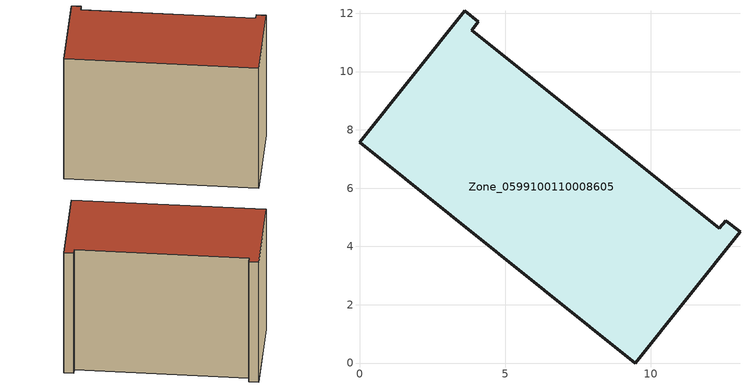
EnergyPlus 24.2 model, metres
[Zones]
Zone_0599100110008605
 floor ground (C_G): 0,7.57 3.61,12.08 4.08,11.7 3.85,11.41 12.35,4.62 12.56,4.89 13.05,4.5 9.47,0 z0.7
 wall outside (C_F): 9.47,0 13.05,4.5 12.56,4.89 12.35,4.62 3.85,11.41 4.08,11.7 3.61,12.08 0,7.57 9.47,0 z0.7:9.74
 roof outside (C_R): 3.61,12.08 0,7.57 9.47,0 13.05,4.5 12.56,4.89 12.35,4.62 3.85,11.41 4.08,11.7 z9.74
[BUILDING]
Pand.0599100110008605: North Axis=0; Terrain=City; Loads Convergence Tolerance Value=0.04; Temperature Convergence Tolerance Value=0.4; Solar Distribution=FullExterior; Maximum Number of Warmup Days=25; Minimum Number of Warmup Days=1
[Site:Location]
Rotterdam.The.Hague.AP_ZH_NLD Design_Conditions: Latitude=51.96; Longitude=4.45; Time Zone=1; Elevation=-4.5
[SITE:GROUNDTEMPERATURE:BUILDINGSURFACE]
18, 18, 18, 18, 18, 18, 18, 18, 18, 18, 18, 18
[MATERIAL] Thermal Absorptance=0.9; Solar Absorptance=0.7; Visible Absorptance=0.7
Name | Roughness | Thickness | Conductivity | Density | Specific Heat
G.TI.2015-2018 | MediumSmooth | 0.15 | 0.0428571 | 540 | 1210
F.TI.2015-2018 | Rough | 0.3 | 0.0666667 | 1920 | 840
R.TI.2015-2018 | MediumRough | 0.2 | 0.0333333 | 1500 | 1000
[CONSTRUCTION]
C_G: G.TI.2015-2018
C_F: F.TI.2015-2018
C_R: R.TI.2015-2018
[ZONE]
Zone_0599100110008605: Type=1; Multiplier=1; Ceiling Height=Autocalculate; Volume=Autocalculate; Floor Area=autocalculate; Part of Total Floor Area=Yes
[ZONEINFILTRATION:DESIGNFLOWRATE]
Infil_Zone_0599100110008605: Zone or ZoneList or Space or SpaceList=Zone_0599100110008605; Schedule=AlwaysOn; Design Flow Rate Calculation Method=Flow/Area; Flow Rate per Floor Area=0.0015; Constant Term Coefficient=1; Temperature Term Coefficient=0; Velocity Term Coefficient=0; Velocity Squared Term Coefficient=0
[HVACTEMPLATE:ZONE:IDEALLOADSAIRSYSTEM]
Zone_0599100110008605: Maximum Heating Supply Air Temperature=50; Minimum Cooling Supply Air Temperature=13; Maximum Heating Supply Air Humidity Ratio=0.0156; Minimum Cooling Supply Air Humidity Ratio=0.0077; Heating Limit=NoLimit; Cooling Limit=NoLimit; Dehumidification Control Type=ConstantSensibleHeatRatio; Cooling Sensible Heat Ratio=0.7; Dehumidification Setpoint=60; Humidification Control Type=None; Humidification Setpoint=30; Outdoor Air Method=None; Outdoor Air Flow Rate per Person=0.00944; Outdoor Air Flow Rate per Zone Floor Area=0; Outdoor Air Flow Rate per Zone=0; Demand Controlled Ventilation Type=None; Outdoor Air Economizer Type=NoEconomizer; Heat Recovery Type=None; Sensible Heat Recovery Effectiveness=0.7; Latent Heat Recovery Effectiveness=0.65
[ZONECONTROL:THERMOSTAT]
ThermostatControl_Zone_0599100110008605: Zone or ZoneList=Zone_0599100110008605; Control Type Schedule=DualSetpointControlType; Control 1=Thermostat_Zone_0599100110008605; Temperature Difference Between Cutout And Setpoint=0
[THERMOSTATSETPOINT:DUALSETPOINT]
Thermostat_Zone_0599100110008605: Heating Setpoint Temperature Schedule=HeatingSetpoint_Zone_0599100110008605; Cooling Setpoint Temperature Schedule=CoolingSetpoint_Zone_0599100110008605
[SCHEDULE:COMPACT]
HeatingSetpoint_Zone_0599100110008605: Through: 12/31, For: AllDays, Until: 24:00, 21
CoolingSetpoint_Zone_0599100110008605: Through: 12/31, For: AllDays, Until: 24:00, 24
DualSetpointControlType: Through: 12/31, For: AllDays, Until: 24:00, 4
AlwaysOn: Through: 12/31, For: AllDays, Until: 24:00, 1
